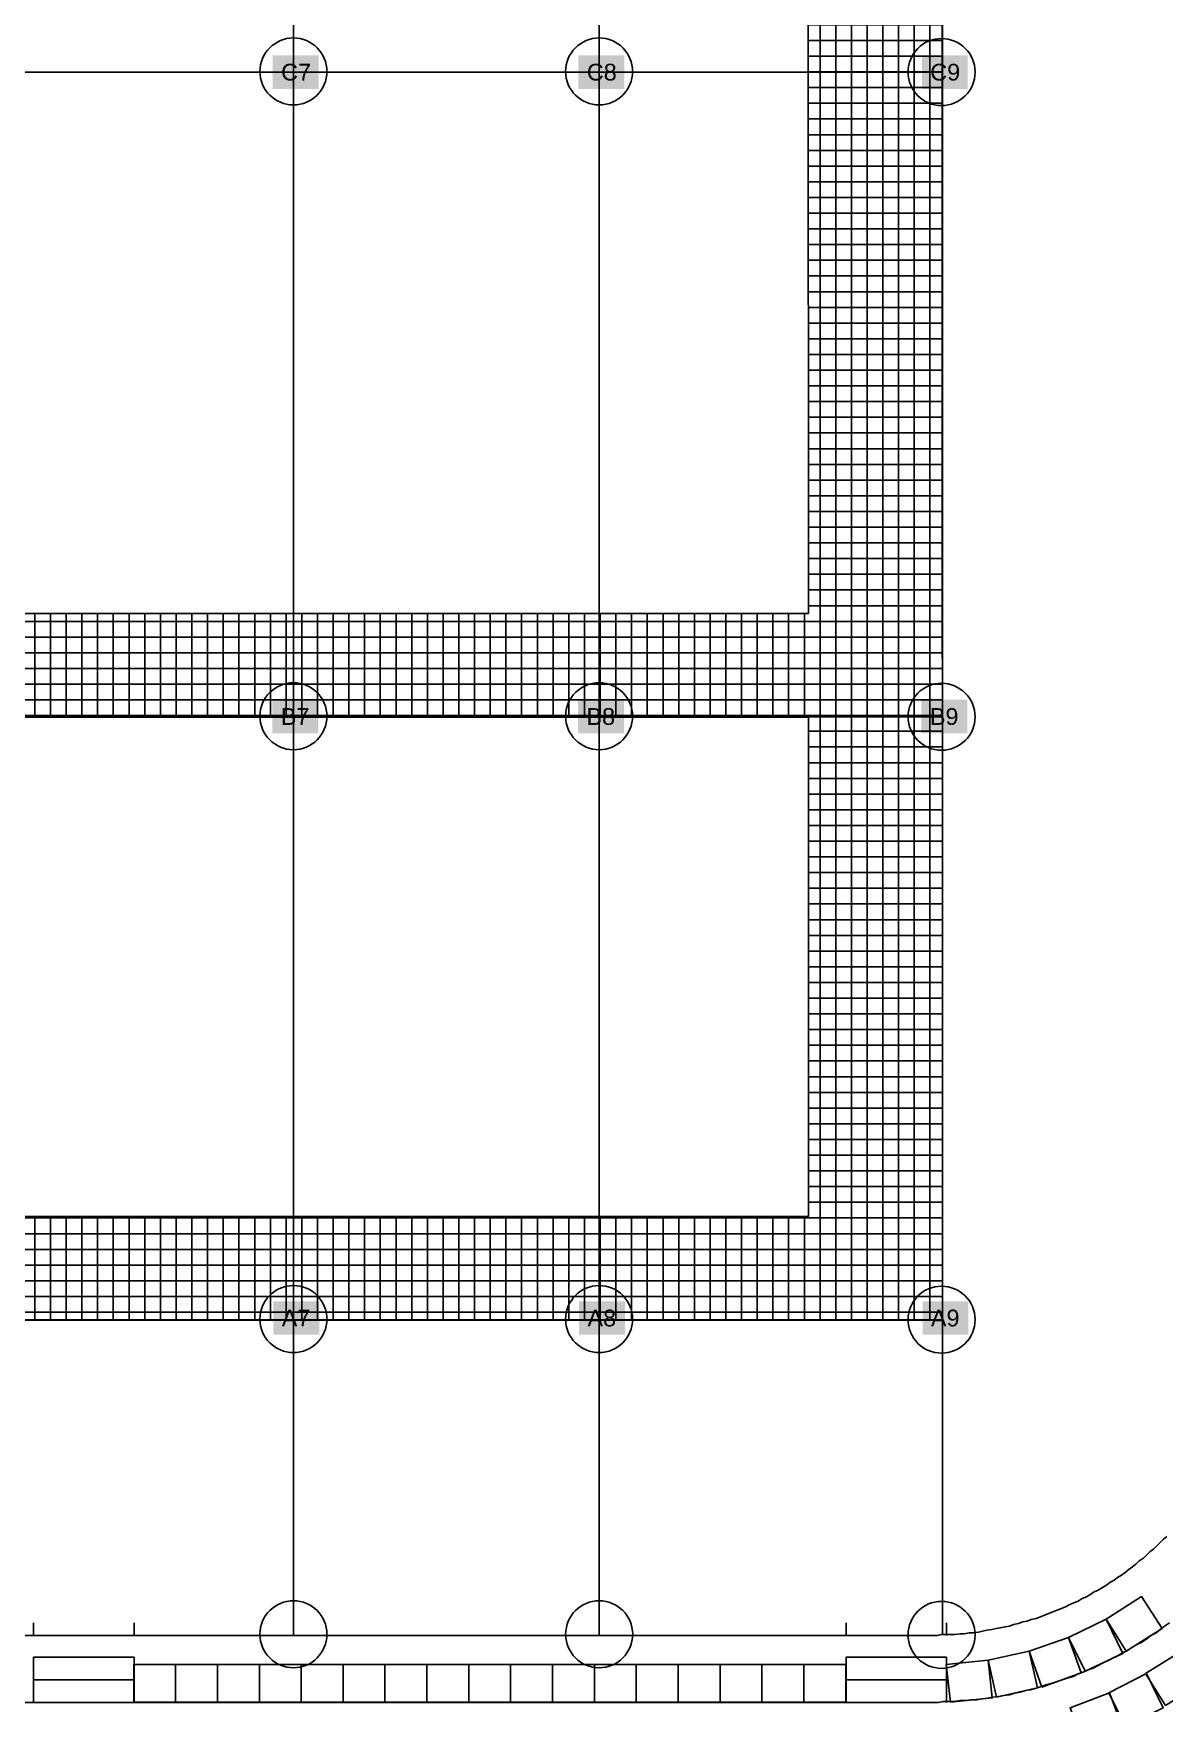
# Model space of a CAD drawing. Header units: millimetres. Extents: x -30921 to 91963, y -65754 to 26853.
# Drawn here: x 4296 to 17801, y -54715 to -34769 of the extents above; entities that cross this region are included whole.
import ezdxf

# ---------------------------------------------------------------- set-up
doc = ezdxf.new("R2010")
doc.units = ezdxf.units.MM
doc.header["$LTSCALE"] = 0.1
doc.header["$MEASUREMENT"] = 0
for name, color, linetype in [('GRADIN ESCALIER', 7, 'CONTINUOUS'), ('GRADINS_FIXES_BAS', 7, 'CONTINUOUS'), ('LOADIST POINTS_ACCROCHES', 7, 'CONTINUOUS'), ('LOADIST POINTS_ACCROCHES_nom', 7, 'CONTINUOUS'), ('SALLE PASSERELLE', 8, 'CONTINUOUS'), ('SALLE PTRES_FACE__LOINTAIN', 100, 'CONTINUOUS'), ('SALLE PTRES_JARDIN_COUR', 90, 'CONTINUOUS')]:
    doc.layers.add(name, color=color, linetype=linetype)
doc.styles.get("Standard").update_dxf_attribs({"font": 'ARIALUNI.TTF'})

msp = doc.modelspace()

# ---------------------------------------------------------------- hatches: boundary and pattern name
at = {"layer": 'SALLE PASSERELLE', "linetype": 'Continuous'}
h = msp.add_hatch(dxfattribs=at)
h.set_pattern_fill('ANSI37', color=256, scale=1500, angle=45)
h.set_pattern_definition([(90, (-0.13, 21.72), (-187.5, 3e-14), []), (180, (-0.13, 21.72), (-3e-14, -187.5), [])])
h.paths.add_polyline_path([(13548.215, -41696.439), (-13550.129, -41696.142), (-13550.129, 21.876), (13540.028, 21.562)], flags=16)
h.paths.add_polyline_path([(13548.459, -42936.439), (-13550.129, -42936.142), (-13550.129, -48896.142), (13549.628, -48896.438)], flags=16)
h.paths.add_polyline_path([(-13550.129, 1261.876), (13539.785, 1261.876), (13538.615, 7222.562), (-13550.129, 7222.876)], flags=16)
h.paths.add_polyline_path([(15149.871, -50136.124), (-15150.129, -50136.124), (-15150.129, 8462.876), (15138.371, 8462.876)])

# ---------------------------------------------------------------- linework, layer by layer
at = {"layer": 'GRADIN ESCALIER', "color": 7, "linetype": 'Continuous'}
for p, q in [((4298.371, -53750.124), (4298.371, -53900.124)), ((5498.371, -53750.124), (5498.371, -53900.124)), ((13998.371, -53750.124), (13998.371, -53900.124)), ((15198.371, -53750.124), (15198.371, -53900.124)), ((4298.371, -54700.124), (4298.371, -54160.124)), ((4298.371, -54160.124), (5498.371, -54160.124)), ((4298.371, -54700.124), (4298.371, -54160.124)), ((5498.371, -54700.124), (5498.371, -54160.124)), ((13998.371, -54160.124), (15198.371, -54160.124)), ((13998.371, -54700.124), (13998.371, -54160.124)), ((15198.371, -54700.124), (15198.371, -54160.124)), ((4298.371, -54430.124), (5498.371, -54430.124)), ((5498.371, -54430.124), (4298.371, -54430.124)), ((13998.371, -54430.124), (15198.371, -54430.124))]:
    msp.add_line(p, q, dxfattribs=at)
for points in [[(17828.371, -52720.124), (17788.371, -52750.124), (17748.371, -52790.124), (17708.371, -52830.124), (17668.371, -52870.124), (17628.371, -52900.124), (17588.371, -52940.124), (17548.371, -52980.124), (17498.371, -53010.124), (17458.371, -53050.124), (17418.371, -53080.124), (17378.371, -53110.124), (17328.371, -53150.124), (17288.371, -53180.124), (17238.371, -53210.124), (17198.371, -53240.124), (17148.371, -53270.124), (17108.371, -53300.124), (17058.371, -53330.124), (17008.371, -53360.124), (16958.371, -53380.124), (16918.371, -53410.124), (16868.372, -53440.124), (16818.371, -53460.124), (16768.371, -53490.124), (16718.371, -53510.124), (16668.371, -53530.124), (16618.372, -53560.124), (16568.371, -53580.124), (16518.371, -53600.124), (16468.371, -53620.124), (16418.371, -53640.124), (16368.371, -53660.124), (16318.371, -53680.124), (16268.371, -53700.124), (16208.371, -53710.124), (16158.371, -53730.124), (16108.371, -53740.124), (16058.371, -53760.124), (15998.371, -53770.124), (15948.371, -53790.124), (15898.371, -53800.124), (15838.371, -53810.124), (15788.371, -53820.124), (15738.371, -53830.124), (15678.371, -53840.124), (15628.371, -53850.124), (15578.371, -53860.124), (15518.371, -53870.124), (15468.371, -53870.124), (15408.371, -53880.124), (15358.371, -53880.124), (15298.371, -53890.124), (15248.371, -53890.124), (15188.371, -53890.124), (15138.371, -53890.124), (15088.371, -53900.124), (15028.371, -53900.124), (-14931.629, -53900.124)], [(17858.371, -53750.124), (17798.371, -53790.124), (17748.371, -53830.124), (17698.371, -53870.124), (17638.371, -53900.124), (17588.371, -53940.124), (17528.371, -53980.124), (17468.371, -54010.124), (17418.371, -54040.124), (17358.371, -54080.124), (17298.371, -54110.124), (17248.371, -54140.124), (17188.371, -54170.124), (17128.371, -54200.124), (17068.371, -54230.124), (17008.371, -54260.124), (16948.371, -54290.124), (16888.371, -54310.124), (16828.371, -54340.124), (16768.371, -54360.124), (16708.372, -54390.124), (16638.371, -54410.124), (16578.371, -54430.124), (16518.371, -54450.124), (16458.371, -54470.124), (16388.371, -54490.124), (16328.371, -54510.124), (16268.371, -54530.124), (16198.371, -54550.124), (16138.371, -54560.124), (16078.371, -54580.124), (16008.371, -54590.124), (15948.371, -54610.124), (15878.371, -54620.124), (15818.371, -54630.124), (15748.371, -54640.124), (15688.371, -54650.124), (15618.371, -54660.124), (15558.371, -54670.124), (15488.371, -54670.124), (15428.371, -54680.124), (15358.371, -54680.124), (15288.371, -54690.124), (15228.371, -54690.124), (15158.371, -54690.124), (15098.371, -54700.124), (15028.371, -54700.124), (-14931.629, -54700.124)]]:
    msp.add_lwpolyline(points, dxfattribs=at)
at = {"layer": 'GRADINS_FIXES_BAS', "color": 7, "linetype": 'Continuous'}
for points in [[(17343.371, -54087.124), (17103.371, -53707.124), (17523.371, -53437.124), (17773.371, -53817.124)], [(16853.371, -54327.124), (16653.372, -53927.124), (17103.371, -53707.124), (17303.371, -54117.124)], [(16333.371, -54517.124), (16183.371, -54087.124), (16653.372, -53927.124), (16803.371, -54347.124)], [(5493.371, -54697.124), (5493.371, -54247.124), (5993.371, -54247.124), (5993.371, -54697.124)], [(5993.371, -54697.124), (5993.371, -54247.124), (6493.371, -54247.124), (6493.371, -54697.124)], [(6493.371, -54697.124), (6493.371, -54247.124), (6993.371, -54247.124), (6993.371, -54697.124)], [(6993.371, -54697.124), (6993.371, -54247.124), (7493.371, -54247.124), (7493.371, -54697.124)], [(7493.371, -54697.124), (7493.371, -54247.124), (7993.371, -54247.124), (7993.371, -54697.124)], [(7993.371, -54697.124), (7993.371, -54247.124), (8493.371, -54247.124), (8493.371, -54697.124)], [(8493.371, -54697.124), (8493.371, -54247.124), (8993.371, -54247.124), (8993.371, -54697.124)], [(8993.371, -54697.124), (8993.371, -54247.124), (9493.371, -54247.124), (9493.371, -54697.124)], [(9493.371, -54697.124), (9493.371, -54247.124), (9993.371, -54247.124), (9993.371, -54697.124)], [(9993.371, -54697.124), (9993.371, -54247.124), (10493.371, -54247.124), (10493.371, -54697.124)], [(10493.371, -54697.124), (10493.371, -54247.124), (10993.371, -54247.124), (10993.371, -54697.124)], [(10993.371, -54697.124), (10993.371, -54247.124), (11493.371, -54247.124), (11493.371, -54697.124)], [(11493.371, -54697.124), (11493.371, -54247.124), (11993.371, -54247.124), (11993.371, -54697.124)], [(11993.371, -54697.124), (11993.371, -54247.124), (12493.371, -54247.124), (12493.371, -54697.124)], [(12493.371, -54697.124), (12493.371, -54247.124), (12993.371, -54247.124), (12993.371, -54697.124)], [(12993.371, -54697.124), (12993.371, -54247.124), (13493.371, -54247.124), (13493.371, -54697.124)], [(13493.371, -54697.124), (13493.371, -54247.124), (13993.371, -54247.124), (13993.371, -54697.124)], [(15243.371, -54697.124), (15193.371, -54247.124), (15693.371, -54197.124), (15743.371, -54647.124)], [(15793.371, -54637.124), (15693.371, -54197.124), (16183.371, -54087.124), (16283.371, -54527.124)], [(17813.371, -54737.124), (17573.371, -54357.124), (18003.371, -54087.124), (18243.371, -54467.124)], [(17333.371, -54987.124), (17133.371, -54587.124), (17583.371, -54357.124), (17783.371, -54767.124)], [(16833.372, -55187.124), (16673.371, -54767.124), (17143.371, -54587.124), (17303.371, -55007.124)]]:
    msp.add_lwpolyline(points, close=True, dxfattribs=at)
at = {"layer": 'LOADIST POINTS_ACCROCHES', "color": 150, "linetype": 'Continuous'}
for centre in [(7399.871, -35223.124), (11049.871, -35223.124), (15138.371, -35230.124), (7399.871, -42923.124), (11049.871, -42923.124), (15138.371, -42930.124), (7399.871, -50123.124), (11049.871, -50123.124), (15138.371, -50130.124), (7400.357, -53887.124), (11050.357, -53887.124), (15138.857, -53894.124)]:
    msp.add_circle(centre, 400, dxfattribs=at)
at = {"layer": 'SALLE PASSERELLE', "linetype": 'Continuous'}
for p, q in [((15138.371, 8462.876), (15149.871, -50136.124)), ((13540.028, 21.562), (13548.215, -41696.439)), ((13548.215, -41696.439), (-13550.129, -41696.142)), ((13548.459, -42936.439), (-13550.129, -42936.142)), ((13548.459, -42936.439), (13549.628, -48896.438)), ((13549.628, -48896.438), (-13550.129, -48896.142)), ((15149.871, -50136.124), (-15150.129, -50136.124))]:
    msp.add_line(p, q, dxfattribs=at)
at = {"layer": 'SALLE PTRES_FACE__LOINTAIN', "linetype": 'Continuous'}
for p, q in [((7399.871, -53900.124), (7399.871, 12259.876)), ((11049.871, -53900.124), (11049.871, 12259.876)), ((15149.871, -53890.124), (15149.871, 12259.876))]:
    msp.add_line(p, q, dxfattribs=at)
at = {"layer": 'SALLE PTRES_JARDIN_COUR', "linetype": 'Continuous'}
for p, q in [((-15151.629, -35230.124), (15149.871, -35230.124)), ((-15151.629, -42930.124), (15149.871, -42930.124)), ((-15151.629, -50130.124), (15149.871, -50130.124))]:
    msp.add_line(p, q, dxfattribs=at)

# ---------------------------------------------------------------- texts
at = {"layer": 'LOADIST POINTS_ACCROCHES_nom', "linetype": 'Continuous', "char_height": 200, "width": 348.2696, "attachment_point": 1, "bg_fill": 1, "box_fill_scale": 1.5, "bg_fill_color": 2, "bg_fill_transparency": 0}
for s, insert in [('C7', (7253.152, -35131.29)), ('C8', (10903.152, -35131.29)), ('C9', (15003.152, -35131.29)), ('B7', (7248.587, -42826.711)), ('B8', (10898.587, -42826.711)), ('B9', (14998.587, -42826.711)), ('A7', (7261.158, -50010.344)), ('A8', (10911.158, -50010.344)), ('A9', (15011.158, -50010.344))]:
    msp.add_mtext(s, dxfattribs=dict(at, insert=insert))

doc.saveas('drawing.dxf')
